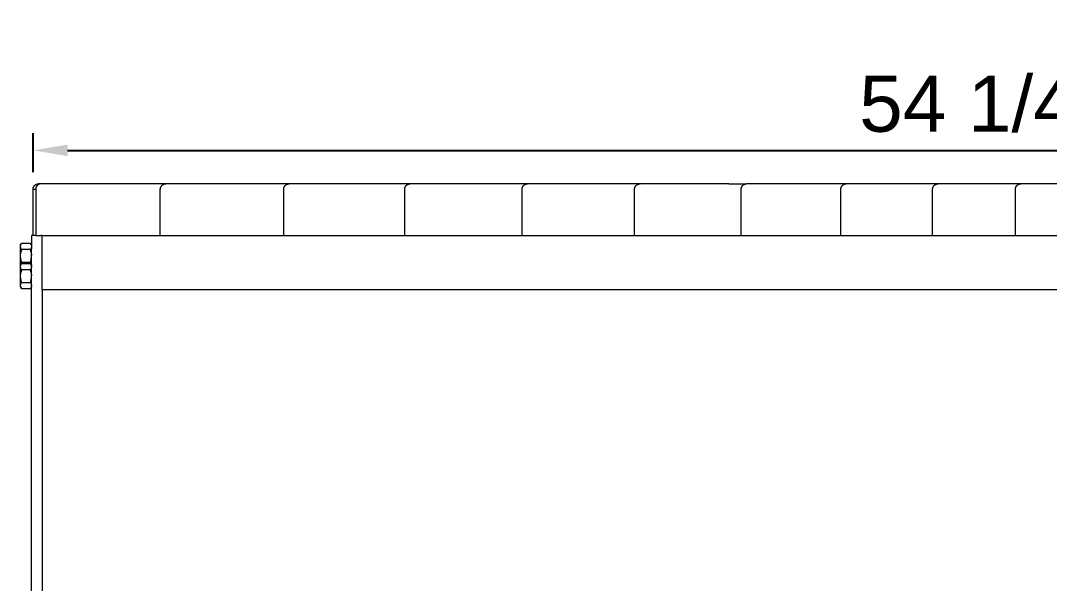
# Model space of a CAD drawing. Header units: inches. Extents: x -14 to 184, y -4 to 134.
# Drawn here: x 123.89 to 153.75, y 117.48 to 133.81 of the extents above; entities that cross this region are included whole.
import ezdxf

# ---------------------------------------------------------------- set-up
doc = ezdxf.new("R2010")
doc.units = ezdxf.units.IN
doc.layers.add('ZANO_R', color=7, linetype='Continuous', lineweight=0)
doc.layers.add('ZANO_W', color=1, linetype='Continuous', lineweight=0)
doc.styles.get("Standard").update_dxf_attribs({"font": 'arial.ttf'})
doc.dimstyles.new('amerykanie', dxfattribs={"dimtxt": 50, "dimasz": 50, "dimexe": 0.5, "dimexo": 0.5, "dimgap": 1, "dimtad": 1, "dimdec": 0, "dimzin": 0, "dimlunit": 5, "dimtxsty": 'Standard', "dimcen": 0.09, "dimclrd": 1, "dimclre": 1, "dimclrt": 1, "dimazin": 0, "dimtfac": 1, "dimtdec": 0, "dimtmove": 0, "dimatfit": 3, "dimfxl": 1, "dimtzin": 0, "dimarcsym": 1})

# ---------------------------------------------------------------- blocks, each defined once
blk = doc.blocks.new('*D383')
at = {"layer": 'ZANO_W', "color": 1, "lineweight": -2}
for p, q in [((124.257, 129.414), (124.257, 130.542)), ((178.508, 129.417), (178.508, 130.542)), ((125.257, 130.042), (177.508, 130.042))]:
    blk.add_line(p, q, dxfattribs=at)
at = {"layer": 'ZANO_W', "color": 1}
for points in [[(125.257, 130.208), (125.257, 129.875), (124.257, 130.042)], [(177.508, 129.875), (177.508, 130.208), (178.508, 130.042)]]:
    blk.add_solid(points, dxfattribs=at)
at = {"layer": 'ZANO_W', "color": 1, "insert": (151.382, 131.382), "char_height": 1.625, "attachment_point": 5}
blk.add_mtext('54 1/4', dxfattribs=at)

msp = doc.modelspace()

# ---------------------------------------------------------------- linework, layer by layer
at = {"layer": 'ZANO_R'}
for p, q in [((124.26171, 128.95121), (124.26307, 128.95642)), ((124.26307, 128.95642), (124.26461, 128.96157)), ((124.26461, 128.96157), (124.26633, 128.96666)), ((124.26633, 128.96666), (124.26821, 128.9717)), ((124.26821, 128.9717), (124.27027, 128.97667)), ((124.27027, 128.97667), (124.2725, 128.98156)), ((124.2725, 128.98156), (124.27489, 128.98638)), ((124.27489, 128.98638), (124.27744, 128.99111)), ((124.27744, 128.99111), (124.28016, 128.99575)), ((124.28016, 128.99575), (124.28303, 129.0003)), ((124.28303, 129.0003), (124.28606, 129.00474)), ((124.28606, 129.00474), (124.28923, 129.00908)), ((124.28923, 129.00908), (124.29255, 129.01331)), ((124.29255, 129.01331), (124.29602, 129.01742)), ((124.29602, 129.01742), (124.29962, 129.02142)), ((124.29962, 129.02142), (124.30336, 129.02528)), ((124.30336, 129.02528), (124.30722, 129.02902)), ((124.30722, 129.02902), (124.31122, 129.03262)), ((124.31122, 129.03262), (124.31533, 129.03609)), ((124.31533, 129.03609), (124.31956, 129.03941)), ((124.31956, 129.03941), (124.3239, 129.04258)), ((124.3239, 129.04258), (124.32834, 129.04561)), ((124.32834, 129.04561), (124.33289, 129.04848)), ((124.33289, 129.04848), (124.33753, 129.0512)), ((124.33753, 129.0512), (124.34226, 129.05375)), ((124.33907, 128.95642), (124.33771, 128.95121)), ((124.34061, 128.96157), (124.33907, 128.95642)), ((124.34233, 128.96666), (124.34061, 128.96157)), ((124.34226, 129.05375), (124.34708, 129.05614)), ((124.34421, 128.9717), (124.34233, 128.96666)), ((124.34627, 128.97667), (124.34421, 128.9717)), ((124.3485, 128.98156), (124.34627, 128.97667)), ((124.34708, 129.05614), (124.35197, 129.05837)), ((124.35089, 128.98638), (124.3485, 128.98156)), ((124.35344, 128.99111), (124.35089, 128.98638)), ((124.35197, 129.05837), (124.35694, 129.06043)), ((124.35616, 128.99575), (124.35344, 128.99111)), ((124.35903, 129.0003), (124.35616, 128.99575)), ((124.35694, 129.06043), (124.36198, 129.06232)), ((124.36206, 129.00474), (124.35903, 129.0003)), ((124.36198, 129.06232), (124.36707, 129.06403)), ((124.36523, 129.00908), (124.36206, 129.00474)), ((124.36855, 129.01331), (124.36523, 129.00908)), ((124.36707, 129.06403), (124.37222, 129.06557)), ((124.37202, 129.01742), (124.36855, 129.01331)), ((124.37562, 129.02142), (124.37202, 129.01742)), ((124.37222, 129.06557), (124.37743, 129.06693)), ((124.37936, 129.02528), (124.37562, 129.02142)), ((124.37743, 129.06693), (124.38267, 129.06811)), ((124.38322, 129.02902), (124.37936, 129.02528)), ((124.38267, 129.06811), (124.38795, 129.06912)), ((124.38722, 129.03262), (124.38322, 129.02902)), ((124.39133, 129.03609), (124.38722, 129.03262)), ((124.38795, 129.06912), (124.39327, 129.06994)), ((124.39556, 129.03941), (124.39133, 129.03609)), ((124.39327, 129.06994), (124.39861, 129.07058)), ((124.3999, 129.04258), (124.39556, 129.03941)), ((124.39861, 129.07058), (124.40397, 129.07104)), ((124.40434, 129.04561), (124.3999, 129.04258)), ((124.40397, 129.07104), (124.40934, 129.07132)), ((124.40889, 129.04848), (124.40434, 129.04561)), ((124.41353, 129.0512), (124.40889, 129.04848)), ((124.40934, 129.07132), (124.41471, 129.07141)), ((124.41826, 129.05375), (124.41353, 129.0512)), ((124.48722, 129.07141), (124.41471, 129.07141)), ((124.42308, 129.05614), (124.41826, 129.05375)), ((124.42797, 129.05837), (124.42308, 129.05614)), ((124.43294, 129.06043), (124.42797, 129.05837)), ((124.43798, 129.06232), (124.43294, 129.06043)), ((124.44307, 129.06403), (124.43798, 129.06232)), ((124.44823, 129.06557), (124.44307, 129.06403)), ((124.45343, 129.06693), (124.44823, 129.06557)), ((124.45867, 129.06811), (124.45343, 129.06693)), ((124.46396, 129.06912), (124.45867, 129.06811)), ((124.46927, 129.06994), (124.46396, 129.06912)), ((124.47461, 129.07058), (124.46927, 129.06994)), ((124.47997, 129.07104), (124.47461, 129.07058)), ((124.48534, 129.07132), (124.47997, 129.07104)), ((124.49071, 129.07141), (124.48534, 129.07132)), ((127.41529, 129.07141), (124.49071, 129.07141)), ((128.10318, 129.07141), (127.41529, 129.07141)), ((127.95385, 128.95121), (127.95521, 128.95642)), ((127.95521, 128.95642), (127.95675, 128.96157)), ((127.95675, 128.96157), (127.95846, 128.96666)), ((127.95846, 128.96666), (127.96035, 128.9717)), ((127.96035, 128.9717), (127.96241, 128.97667)), ((127.96241, 128.97667), (127.96464, 128.98156)), ((127.96464, 128.98156), (127.96703, 128.98638)), ((127.96703, 128.98638), (127.96958, 128.99111)), ((127.96958, 128.99111), (127.9723, 128.99575)), ((127.9723, 128.99575), (127.97517, 129.0003)), ((127.97517, 129.0003), (127.9782, 129.00474)), ((127.9782, 129.00474), (127.98137, 129.00908)), ((127.98137, 129.00908), (127.98469, 129.01331)), ((127.98469, 129.01331), (127.98816, 129.01742)), ((127.98816, 129.01742), (127.99176, 129.02142)), ((127.99176, 129.02142), (127.9955, 129.02528)), ((127.9955, 129.02528), (127.99936, 129.02902)), ((127.99936, 129.02902), (128.00336, 129.03262)), ((128.00336, 129.03262), (128.00747, 129.03609)), ((128.00747, 129.03609), (128.0117, 129.03941)), ((128.0117, 129.03941), (128.01604, 129.04258)), ((128.01604, 129.04258), (128.02048, 129.04561)), ((128.02048, 129.04561), (128.02503, 129.04848)), ((128.02503, 129.04848), (128.02967, 129.0512)), ((128.02967, 129.0512), (128.0344, 129.05375)), ((128.0344, 129.05375), (128.03922, 129.05614)), ((128.03922, 129.05614), (128.04411, 129.05837)), ((128.04411, 129.05837), (128.04908, 129.06043)), ((128.04908, 129.06043), (128.05412, 129.06232)), ((128.05412, 129.06232), (128.05921, 129.06403)), ((128.05921, 129.06403), (128.06436, 129.06557)), ((128.06436, 129.06557), (128.06957, 129.06693)), ((128.06957, 129.06693), (128.07481, 129.06811)), ((128.07481, 129.06811), (128.08009, 129.06912)), ((128.08009, 129.06912), (128.08541, 129.06994)), ((128.08541, 129.06994), (128.09075, 129.07058)), ((128.09075, 129.07058), (128.09611, 129.07104)), ((128.09611, 129.07104), (128.10148, 129.07132)), ((128.10148, 129.07132), (128.10685, 129.07141)), ((131.00556, 129.07141), (128.10685, 129.07141)), ((131.68382, 129.07141), (131.00556, 129.07141)), ((131.53457, 128.95121), (131.53593, 128.95642)), ((131.53593, 128.95642), (131.53747, 128.96157)), ((131.53747, 128.96157), (131.53918, 128.96666)), ((131.53918, 128.96666), (131.54107, 128.9717)), ((131.54107, 128.9717), (131.54313, 128.97667)), ((131.54313, 128.97667), (131.54535, 128.98156)), ((131.54535, 128.98156), (131.54774, 128.98638)), ((131.54774, 128.98638), (131.5503, 128.99111)), ((131.5503, 128.99111), (131.55302, 128.99575)), ((131.55302, 128.99575), (131.55589, 129.0003)), ((131.55589, 129.0003), (131.55891, 129.00474)), ((131.55891, 129.00474), (131.56209, 129.00908)), ((131.56209, 129.00908), (131.56541, 129.01331)), ((131.56541, 129.01331), (131.56887, 129.01742)), ((131.56887, 129.01742), (131.57248, 129.02142)), ((131.57248, 129.02142), (131.57621, 129.02528)), ((131.57621, 129.02528), (131.58008, 129.02902)), ((131.58008, 129.02902), (131.58407, 129.03262)), ((131.58407, 129.03262), (131.58819, 129.03609)), ((131.58819, 129.03609), (131.59241, 129.03941)), ((131.59241, 129.03941), (131.59675, 129.04258)), ((131.59675, 129.04258), (131.6012, 129.04561)), ((131.6012, 129.04561), (131.60575, 129.04848)), ((131.60575, 129.04848), (131.61039, 129.0512)), ((131.61039, 129.0512), (131.61512, 129.05375)), ((131.61512, 129.05375), (131.61993, 129.05614)), ((131.61993, 129.05614), (131.62483, 129.05837)), ((131.62483, 129.05837), (131.6298, 129.06043)), ((131.6298, 129.06043), (131.63483, 129.06232)), ((131.63483, 129.06232), (131.63993, 129.06403)), ((131.63993, 129.06403), (131.64508, 129.06557)), ((131.64508, 129.06557), (131.65028, 129.06693)), ((131.65028, 129.06693), (131.65553, 129.06811)), ((131.65553, 129.06811), (131.66081, 129.06912)), ((131.66081, 129.06912), (131.66613, 129.06994)), ((131.66613, 129.06994), (131.67146, 129.07058)), ((131.67146, 129.07058), (131.67682, 129.07104)), ((131.67682, 129.07104), (131.68219, 129.07132)), ((131.68219, 129.07132), (131.68757, 129.07141)), ((134.53174, 129.07141), (131.68757, 129.07141)), ((135.19359, 129.07141), (134.53174, 129.07141)), ((135.04445, 128.95121), (135.04581, 128.95642)), ((135.04581, 128.95642), (135.04735, 128.96157)), ((135.04735, 128.96157), (135.04907, 128.96666)), ((135.04907, 128.96666), (135.05095, 128.9717)), ((135.05095, 128.9717), (135.05301, 128.97667)), ((135.05301, 128.97667), (135.05524, 128.98156)), ((135.05524, 128.98156), (135.05763, 128.98638)), ((135.05763, 128.98638), (135.06019, 128.99111)), ((135.06019, 128.99111), (135.0629, 128.99575)), ((135.0629, 128.99575), (135.06577, 129.0003)), ((135.06577, 129.0003), (135.0688, 129.00474)), ((135.0688, 129.00474), (135.07197, 129.00908)), ((135.07197, 129.00908), (135.0753, 129.01331)), ((135.0753, 129.01331), (135.07876, 129.01742)), ((135.07876, 129.01742), (135.08236, 129.02142)), ((135.08236, 129.02142), (135.0861, 129.02528)), ((135.0861, 129.02528), (135.08997, 129.02902)), ((135.08997, 129.02902), (135.09396, 129.03262)), ((135.09396, 129.03262), (135.09807, 129.03609)), ((135.09807, 129.03609), (135.1023, 129.03941)), ((135.1023, 129.03941), (135.10664, 129.04258)), ((135.10664, 129.04258), (135.11108, 129.04561)), ((135.11108, 129.04561), (135.11563, 129.04848)), ((135.11563, 129.04848), (135.12027, 129.0512)), ((135.12027, 129.0512), (135.125, 129.05375)), ((135.125, 129.05375), (135.12982, 129.05614)), ((135.12982, 129.05614), (135.13471, 129.05837)), ((135.13471, 129.05837), (135.13968, 129.06043)), ((135.13968, 129.06043), (135.14472, 129.06232)), ((135.14472, 129.06232), (135.14981, 129.06403)), ((135.14981, 129.06403), (135.15497, 129.06557)), ((135.15497, 129.06557), (135.16017, 129.06693)), ((135.16017, 129.06693), (135.16541, 129.06811)), ((135.16541, 129.06811), (135.1707, 129.06912)), ((135.1707, 129.06912), (135.17601, 129.06994)), ((135.17601, 129.06994), (135.18135, 129.07058)), ((135.18135, 129.07058), (135.18671, 129.07104)), ((135.18671, 129.07104), (135.19208, 129.07132)), ((135.19208, 129.07132), (135.19746, 129.07141)), ((137.95896, 129.07141), (135.19746, 129.07141)), ((138.59776, 129.07141), (137.95896, 129.07141)), ((138.4488, 128.95121), (138.45016, 128.95642)), ((138.45016, 128.95642), (138.4517, 128.96157)), ((138.4517, 128.96157), (138.45341, 128.96666)), ((138.45341, 128.96666), (138.4553, 128.9717)), ((138.4553, 128.9717), (138.45736, 128.97667)), ((138.45736, 128.97667), (138.45958, 128.98156)), ((138.45958, 128.98156), (138.46198, 128.98638)), ((138.46198, 128.98638), (138.46453, 128.99111)), ((138.46453, 128.99111), (138.46725, 128.99575)), ((138.46725, 128.99575), (138.47012, 129.0003)), ((138.47012, 129.0003), (138.47314, 129.00474)), ((138.47314, 129.00474), (138.47632, 129.00908)), ((138.47632, 129.00908), (138.47964, 129.01331)), ((138.47964, 129.01331), (138.48311, 129.01742)), ((138.48311, 129.01742), (138.48671, 129.02142)), ((138.48671, 129.02142), (138.49044, 129.02528)), ((138.49044, 129.02528), (138.49431, 129.02902)), ((138.49431, 129.02902), (138.4983, 129.03262)), ((138.4983, 129.03262), (138.50242, 129.03609)), ((138.50242, 129.03609), (138.50665, 129.03941)), ((138.50665, 129.03941), (138.51098, 129.04258)), ((138.51098, 129.04258), (138.51543, 129.04561)), ((138.51543, 129.04561), (138.51998, 129.04848)), ((138.51998, 129.04848), (138.52462, 129.0512)), ((138.52462, 129.0512), (138.52935, 129.05375)), ((138.52935, 129.05375), (138.53417, 129.05614)), ((138.53417, 129.05614), (138.53906, 129.05837)), ((138.53906, 129.05837), (138.54403, 129.06043)), ((138.54403, 129.06043), (138.54906, 129.06232)), ((138.54906, 129.06232), (138.55416, 129.06403)), ((138.55416, 129.06403), (138.55931, 129.06557)), ((138.55931, 129.06557), (138.56451, 129.06693)), ((138.56451, 129.06693), (138.56976, 129.06811)), ((138.56976, 129.06811), (138.57504, 129.06912)), ((138.57504, 129.06912), (138.58036, 129.06994)), ((138.58036, 129.06994), (138.5857, 129.07058)), ((138.5857, 129.07058), (138.59105, 129.07104)), ((138.59105, 129.07104), (138.59642, 129.07132)), ((138.59642, 129.07132), (138.6018, 129.07141)), ((141.25334, 129.07141), (138.6018, 129.07141)), ((141.86272, 129.07141), (141.25334, 129.07141)), ((141.71394, 128.95121), (141.7153, 128.95642)), ((141.7153, 128.95642), (141.71684, 128.96157)), ((141.71684, 128.96157), (141.71855, 128.96666)), ((141.71855, 128.96666), (141.72044, 128.9717)), ((141.72044, 128.9717), (141.7225, 128.97667)), ((141.7225, 128.97667), (141.72472, 128.98156)), ((141.72472, 128.98156), (141.72712, 128.98638)), ((141.72712, 128.98638), (141.72967, 128.99111)), ((141.72967, 128.99111), (141.73239, 128.99575)), ((141.73239, 128.99575), (141.73526, 129.0003)), ((141.73526, 129.0003), (141.73828, 129.00474)), ((141.73828, 129.00474), (141.74146, 129.00908)), ((141.74146, 129.00908), (141.74478, 129.01331)), ((141.74478, 129.01331), (141.74825, 129.01742)), ((141.74825, 129.01742), (141.75185, 129.02142)), ((141.75185, 129.02142), (141.75558, 129.02528)), ((141.75558, 129.02528), (141.75945, 129.02902)), ((141.75945, 129.02902), (141.76344, 129.03262)), ((141.76344, 129.03262), (141.76756, 129.03609)), ((141.76756, 129.03609), (141.77179, 129.03941)), ((141.77179, 129.03941), (141.77612, 129.04258)), ((141.77612, 129.04258), (141.78057, 129.04561)), ((141.78057, 129.04561), (141.78512, 129.04848)), ((141.78512, 129.04848), (141.78976, 129.0512)), ((141.78976, 129.0512), (141.79449, 129.05375)), ((141.79449, 129.05375), (141.79931, 129.05614)), ((141.79931, 129.05614), (141.8042, 129.05837)), ((141.8042, 129.05837), (141.80917, 129.06043)), ((141.80917, 129.06043), (141.8142, 129.06232)), ((141.8142, 129.06232), (141.8193, 129.06403)), ((141.8193, 129.06403), (141.82445, 129.06557)), ((141.82445, 129.06557), (141.82965, 129.06693)), ((141.82965, 129.06693), (141.8349, 129.06811)), ((141.8349, 129.06811), (141.84018, 129.06912)), ((141.84018, 129.06912), (141.8455, 129.06994)), ((141.8455, 129.06994), (141.85084, 129.07058)), ((141.85084, 129.07058), (141.85619, 129.07104)), ((141.85619, 129.07104), (141.86156, 129.07132)), ((141.86156, 129.07132), (141.86694, 129.07141)), ((144.38228, 129.07141), (141.86694, 129.07141)), ((144.44162, 129.07141), (144.38228, 129.07141)), ((144.44162, 129.07141), (144.956, 129.07141)), ((144.80758, 128.95121), (144.80895, 128.95642)), ((144.80895, 128.95642), (144.81048, 128.96157)), ((144.81048, 128.96157), (144.8122, 128.96666)), ((144.8122, 128.96666), (144.81409, 128.9717)), ((144.81409, 128.9717), (144.81614, 128.97667)), ((144.81614, 128.97667), (144.81837, 128.98156)), ((144.81837, 128.98156), (144.82076, 128.98638)), ((144.82076, 128.98638), (144.82332, 128.99111)), ((144.82332, 128.99111), (144.82603, 128.99575)), ((144.82603, 128.99575), (144.8289, 129.0003)), ((144.8289, 129.0003), (144.83193, 129.00474)), ((144.83193, 129.00474), (144.83511, 129.00908)), ((144.83511, 129.00908), (144.83843, 129.01331)), ((144.83843, 129.01331), (144.84189, 129.01742)), ((144.84189, 129.01742), (144.84549, 129.02142)), ((144.84549, 129.02142), (144.84923, 129.02528)), ((144.84923, 129.02528), (144.8531, 129.02902)), ((144.8531, 129.02902), (144.85709, 129.03262)), ((144.85709, 129.03262), (144.8612, 129.03609)), ((144.8612, 129.03609), (144.86543, 129.03941)), ((144.86543, 129.03941), (144.86977, 129.04258)), ((144.86977, 129.04258), (144.87422, 129.04561)), ((144.87422, 129.04561), (144.87876, 129.04848)), ((144.87876, 129.04848), (144.8834, 129.0512)), ((144.8834, 129.0512), (144.88814, 129.05375)), ((144.88814, 129.05375), (144.89295, 129.05614)), ((144.89295, 129.05614), (144.89785, 129.05837)), ((144.89785, 129.05837), (144.90281, 129.06043)), ((144.90281, 129.06043), (144.90785, 129.06232)), ((144.90785, 129.06232), (144.91295, 129.06403)), ((144.91295, 129.06403), (144.9181, 129.06557)), ((144.9181, 129.06557), (144.9233, 129.06693)), ((144.9233, 129.06693), (144.92855, 129.06811)), ((144.92855, 129.06811), (144.93383, 129.06912)), ((144.93383, 129.06912), (144.93914, 129.06994)), ((144.93914, 129.06994), (144.94448, 129.07058)), ((144.94448, 129.07058), (144.94984, 129.07104)), ((144.94984, 129.07104), (144.95521, 129.07132)), ((144.95521, 129.07132), (144.96059, 129.07141)), ((147.31486, 129.07141), (144.96059, 129.07141)), ((147.85215, 129.07141), (147.31486, 129.07141)), ((147.69914, 128.95121), (147.70051, 128.95642)), ((147.70051, 128.95642), (147.70204, 128.96157)), ((147.70204, 128.96157), (147.70376, 128.96666)), ((147.70376, 128.96666), (147.70565, 128.9717)), ((147.70565, 128.9717), (147.7077, 128.97667)), ((147.7077, 128.97667), (147.70993, 128.98156)), ((147.70993, 128.98156), (147.71232, 128.98638)), ((147.71232, 128.98638), (147.71488, 128.99111)), ((147.71488, 128.99111), (147.71759, 128.99575)), ((147.71759, 128.99575), (147.72046, 129.0003)), ((147.72046, 129.0003), (147.72349, 129.00474)), ((147.72349, 129.00474), (147.72666, 129.00908)), ((147.72666, 129.00908), (147.72999, 129.01331)), ((147.72999, 129.01331), (147.73345, 129.01742)), ((147.73345, 129.01742), (147.73705, 129.02142)), ((147.73705, 129.02142), (147.74079, 129.02528)), ((147.74079, 129.02528), (147.74466, 129.02902)), ((147.74466, 129.02902), (147.74865, 129.03262)), ((147.74865, 129.03262), (147.75276, 129.03609)), ((147.75276, 129.03609), (147.75699, 129.03941)), ((147.75699, 129.03941), (147.76133, 129.04258)), ((147.76133, 129.04258), (147.76578, 129.04561)), ((147.76578, 129.04561), (147.77032, 129.04848)), ((147.77032, 129.04848), (147.77496, 129.0512)), ((147.77496, 129.0512), (147.77969, 129.05375)), ((147.77969, 129.05375), (147.78451, 129.05614)), ((147.78451, 129.05614), (147.78941, 129.05837)), ((147.78941, 129.05837), (147.79437, 129.06043)), ((147.79437, 129.06043), (147.79941, 129.06232)), ((147.79941, 129.06232), (147.80451, 129.06403)), ((147.80451, 129.06403), (147.80966, 129.06557)), ((147.80966, 129.06557), (147.81486, 129.06693)), ((147.81486, 129.06693), (147.82011, 129.06811)), ((147.82011, 129.06811), (147.82539, 129.06912)), ((147.82539, 129.06912), (147.8307, 129.06994)), ((147.8307, 129.06994), (147.83604, 129.07058)), ((147.83604, 129.07058), (147.8414, 129.07104)), ((147.8414, 129.07104), (147.84677, 129.07132)), ((147.84677, 129.07132), (147.85215, 129.07141)), ((150.02208, 129.07141), (147.85215, 129.07141)), ((150.51302, 129.07141), (150.02208, 129.07141)), ((150.36002, 128.95121), (150.36138, 128.95642)), ((150.36138, 128.95642), (150.36292, 128.96157)), ((150.36292, 128.96157), (150.36464, 128.96666)), ((150.36464, 128.96666), (150.36652, 128.9717)), ((150.36652, 128.9717), (150.36858, 128.97667)), ((150.36858, 128.97667), (150.37081, 128.98156)), ((150.37081, 128.98156), (150.3732, 128.98638)), ((150.3732, 128.98638), (150.37576, 128.99111)), ((150.37576, 128.99111), (150.37847, 128.99575)), ((150.37847, 128.99575), (150.38134, 129.0003)), ((150.38134, 129.0003), (150.38437, 129.00474)), ((150.38437, 129.00474), (150.38754, 129.00908)), ((150.38754, 129.00908), (150.39087, 129.01331)), ((150.39087, 129.01331), (150.39433, 129.01742)), ((150.39433, 129.01742), (150.39793, 129.02142)), ((150.39793, 129.02142), (150.40167, 129.02528)), ((150.40167, 129.02528), (150.40554, 129.02902)), ((150.40554, 129.02902), (150.40953, 129.03262)), ((150.40953, 129.03262), (150.41364, 129.03609)), ((150.41364, 129.03609), (150.41787, 129.03941)), ((150.41787, 129.03941), (150.42221, 129.04258)), ((150.42221, 129.04258), (150.42665, 129.04561)), ((150.42665, 129.04561), (150.4312, 129.04848)), ((150.4312, 129.04848), (150.43584, 129.0512)), ((150.43584, 129.0512), (150.44057, 129.05375)), ((150.44057, 129.05375), (150.44539, 129.05614)), ((150.44539, 129.05614), (150.45028, 129.05837)), ((150.45028, 129.05837), (150.45525, 129.06043)), ((150.45525, 129.06043), (150.46029, 129.06232)), ((150.46029, 129.06232), (150.46538, 129.06403)), ((150.46538, 129.06403), (150.47054, 129.06557)), ((150.47054, 129.06557), (150.47574, 129.06693)), ((150.47574, 129.06693), (150.48098, 129.06811)), ((150.48098, 129.06811), (150.48627, 129.06912)), ((150.48627, 129.06912), (150.49158, 129.06994)), ((150.49158, 129.06994), (150.49692, 129.07058)), ((150.49692, 129.07058), (150.50228, 129.07104)), ((150.50228, 129.07104), (150.50765, 129.07132)), ((150.50765, 129.07132), (150.51302, 129.07141)), ((152.47715, 129.07141), (150.51302, 129.07141)), ((152.91239, 129.07141), (152.47715, 129.07141)), ((152.76391, 128.95121), (152.76527, 128.95642)), ((152.76527, 128.95642), (152.76681, 128.96157)), ((152.76681, 128.96157), (152.76852, 128.96666)), ((152.76852, 128.96666), (152.77041, 128.9717)), ((152.77041, 128.9717), (152.77247, 128.97667)), ((152.77247, 128.97667), (152.77469, 128.98156)), ((152.77469, 128.98156), (152.77709, 128.98638)), ((152.77709, 128.98638), (152.77964, 128.99111)), ((152.77964, 128.99111), (152.78236, 128.99575)), ((152.78236, 128.99575), (152.78523, 129.0003)), ((152.78523, 129.0003), (152.78825, 129.00474)), ((152.78825, 129.00474), (152.79143, 129.00908)), ((152.79143, 129.00908), (152.79475, 129.01331)), ((152.79475, 129.01331), (152.79821, 129.01742)), ((152.79821, 129.01742), (152.80182, 129.02142)), ((152.80182, 129.02142), (152.80555, 129.02528)), ((152.80555, 129.02528), (152.80942, 129.02902)), ((152.80942, 129.02902), (152.81341, 129.03262)), ((152.81341, 129.03262), (152.81753, 129.03609)), ((152.81753, 129.03609), (152.82175, 129.03941)), ((152.82175, 129.03941), (152.82609, 129.04258)), ((152.82609, 129.04258), (152.83054, 129.04561)), ((152.83054, 129.04561), (152.83509, 129.04848)), ((152.83509, 129.04848), (152.83973, 129.0512)), ((152.83973, 129.0512), (152.84446, 129.05375)), ((152.84446, 129.05375), (152.84927, 129.05614)), ((152.84927, 129.05614), (152.85417, 129.05837)), ((152.85417, 129.05837), (152.85914, 129.06043)), ((152.85914, 129.06043), (152.86417, 129.06232)), ((152.86417, 129.06232), (152.86927, 129.06403)), ((152.86927, 129.06403), (152.87442, 129.06557)), ((152.87442, 129.06557), (152.87962, 129.06693)), ((152.87962, 129.06693), (152.88487, 129.06811)), ((152.88487, 129.06811), (152.89015, 129.06912)), ((152.89015, 129.06912), (152.89547, 129.06994)), ((152.89547, 129.06994), (152.90081, 129.07058)), ((152.90081, 129.07058), (152.90616, 129.07104)), ((152.90616, 129.07104), (152.91153, 129.07132)), ((152.91153, 129.07132), (152.91691, 129.07141)), ((154.65581, 129.07141), (152.91691, 129.07141)), ((124.25723, 128.91393), (124.25732, 128.9193)), ((124.25723, 127.57534), (124.25723, 128.91393)), ((124.25723, 128.91393), (124.33323, 128.91393)), ((124.25732, 128.9193), (124.2576, 128.92467)), ((124.2576, 128.92467), (124.25806, 128.93003)), ((124.25806, 128.93003), (124.2587, 128.93537)), ((124.2587, 128.93537), (124.25952, 128.94069)), ((124.25952, 128.94069), (124.26053, 128.94597)), ((124.26053, 128.94597), (124.26171, 128.95121)), ((124.33333, 128.9193), (124.33323, 128.91393)), ((124.33323, 128.91393), (124.33323, 127.57534)), ((124.3336, 128.92467), (124.33333, 128.9193)), ((124.33406, 128.93003), (124.3336, 128.92467)), ((124.3347, 128.93537), (124.33406, 128.93003)), ((124.33552, 128.94069), (124.3347, 128.93537)), ((124.33653, 128.94597), (124.33552, 128.94069)), ((124.33771, 128.95121), (124.33653, 128.94597)), ((127.94937, 128.91393), (127.94946, 128.9193)), ((127.94937, 127.57534), (127.94937, 128.91393)), ((127.94946, 128.9193), (127.94974, 128.92467)), ((127.94974, 128.92467), (127.9502, 128.93003)), ((127.9502, 128.93003), (127.95084, 128.93537)), ((127.95084, 128.93537), (127.95166, 128.94069)), ((127.95166, 128.94069), (127.95267, 128.94597)), ((127.95267, 128.94597), (127.95385, 128.95121)), ((131.53009, 128.91393), (131.53018, 128.9193)), ((131.53009, 127.57534), (131.53009, 128.91393)), ((131.53018, 128.9193), (131.53046, 128.92467)), ((131.53046, 128.92467), (131.53091, 128.93003)), ((131.53091, 128.93003), (131.53156, 128.93537)), ((131.53156, 128.93537), (131.53238, 128.94069)), ((131.53238, 128.94069), (131.53338, 128.94597)), ((131.53338, 128.94597), (131.53457, 128.95121)), ((135.03997, 128.91393), (135.04007, 128.9193)), ((135.03997, 127.57534), (135.03997, 128.91393)), ((135.04007, 128.9193), (135.04034, 128.92467)), ((135.04034, 128.92467), (135.0408, 128.93003)), ((135.0408, 128.93003), (135.04144, 128.93537)), ((135.04144, 128.93537), (135.04226, 128.94069)), ((135.04226, 128.94069), (135.04327, 128.94597)), ((135.04327, 128.94597), (135.04445, 128.95121)), ((138.44432, 128.91393), (138.44441, 128.9193)), ((138.44432, 127.57534), (138.44432, 128.91393)), ((138.44441, 128.9193), (138.44469, 128.92467)), ((138.44469, 128.92467), (138.44515, 128.93003)), ((138.44515, 128.93003), (138.44579, 128.93537)), ((138.44579, 128.93537), (138.44661, 128.94069)), ((138.44661, 128.94069), (138.44761, 128.94597)), ((138.44761, 128.94597), (138.4488, 128.95121)), ((141.70946, 128.91393), (141.70955, 128.9193)), ((141.70946, 127.57534), (141.70946, 128.91393)), ((141.70955, 128.9193), (141.70983, 128.92467)), ((141.70983, 128.92467), (141.71029, 128.93003)), ((141.71029, 128.93003), (141.71093, 128.93537)), ((141.71093, 128.93537), (141.71175, 128.94069)), ((141.71175, 128.94069), (141.71275, 128.94597)), ((141.71275, 128.94597), (141.71394, 128.95121)), ((144.80311, 128.91393), (144.8032, 128.9193)), ((144.80311, 127.57534), (144.80311, 128.91393)), ((144.8032, 128.9193), (144.80347, 128.92467)), ((144.80347, 128.92467), (144.80393, 128.93003)), ((144.80393, 128.93003), (144.80457, 128.93537)), ((144.80457, 128.93537), (144.8054, 128.94069)), ((144.8054, 128.94069), (144.8064, 128.94597)), ((144.8064, 128.94597), (144.80758, 128.95121)), ((147.69467, 128.91393), (147.69476, 128.9193)), ((147.69467, 127.57534), (147.69467, 128.91393)), ((147.69476, 128.9193), (147.69503, 128.92467)), ((147.69503, 128.92467), (147.69549, 128.93003)), ((147.69549, 128.93003), (147.69613, 128.93537)), ((147.69613, 128.93537), (147.69696, 128.94069)), ((147.69696, 128.94069), (147.69796, 128.94597)), ((147.69796, 128.94597), (147.69914, 128.95121)), ((150.35554, 128.91393), (150.35564, 128.9193)), ((150.35554, 127.57534), (150.35554, 128.91393)), ((150.35564, 128.9193), (150.35591, 128.92467)), ((150.35591, 128.92467), (150.35637, 128.93003)), ((150.35637, 128.93003), (150.35701, 128.93537)), ((150.35701, 128.93537), (150.35783, 128.94069)), ((150.35783, 128.94069), (150.35884, 128.94597)), ((150.35884, 128.94597), (150.36002, 128.95121)), ((152.75943, 128.91393), (152.75952, 128.9193)), ((152.75943, 127.57534), (152.75943, 128.91393)), ((152.75952, 128.9193), (152.7598, 128.92467)), ((152.7598, 128.92467), (152.76026, 128.93003)), ((152.76026, 128.93003), (152.7609, 128.93537)), ((152.7609, 128.93537), (152.76172, 128.94069)), ((152.76172, 128.94069), (152.76272, 128.94597)), ((152.76272, 128.94597), (152.76391, 128.95121)), ((124.3319, 127.57534), (124.20985, 127.57534)), ((124.20985, 127.57534), (124.20985, 127.18164)), ((124.33323, 127.57534), (124.3319, 127.57534)), ((124.33323, 127.57534), (124.48453, 127.57534)), ((124.52481, 127.57534), (124.48453, 127.57534)), ((124.52481, 127.57534), (160.74529, 127.57534)), ((124.52481, 126.00054), (124.52481, 127.57534)), ((123.89489, 127.29975), (123.91982, 127.34294)), ((123.89489, 127.25999), (123.89489, 127.29971)), ((123.89489, 127.25756), (123.8952, 127.26357)), ((123.8952, 127.25155), (123.89489, 127.25756)), ((123.89489, 126.99256), (123.89489, 127.25506)), ((123.8952, 127.26357), (123.89571, 127.26956)), ((123.89571, 127.24555), (123.8952, 127.25155)), ((123.89571, 127.26956), (123.89642, 127.27554)), ((123.89642, 127.23957), (123.89571, 127.24555)), ((123.89642, 127.27554), (123.89732, 127.28149)), ((123.89732, 127.23362), (123.89642, 127.23957)), ((123.89732, 127.28149), (123.89842, 127.28741)), ((123.89842, 127.22771), (123.89732, 127.23362)), ((123.89842, 127.28741), (123.89972, 127.29328)), ((123.89972, 127.22183), (123.89842, 127.22771)), ((123.89972, 127.29328), (123.90121, 127.29912)), ((123.90121, 127.216), (123.89972, 127.22183)), ((123.90121, 127.29912), (123.9029, 127.30489)), ((123.90289, 127.21022), (123.90121, 127.216)), ((123.90477, 127.2045), (123.90289, 127.21022)), ((123.9029, 127.30489), (123.90477, 127.31061)), ((123.90477, 127.31061), (123.90683, 127.31627)), ((123.90683, 127.19885), (123.90477, 127.2045)), ((123.90683, 127.31627), (123.90908, 127.32185)), ((123.90908, 127.19327), (123.90683, 127.19885)), ((123.90908, 127.32185), (123.91151, 127.32735)), ((123.91151, 127.18776), (123.90908, 127.19327)), ((123.91151, 127.32735), (123.91413, 127.33278)), ((123.91413, 127.18234), (123.91151, 127.18776)), ((123.91413, 127.33278), (123.91692, 127.33811)), ((123.91692, 127.17701), (123.91413, 127.18234)), ((123.91692, 127.33811), (123.91988, 127.34334)), ((123.91988, 127.17177), (123.91692, 127.17701)), ((123.92302, 127.16664), (123.91751, 127.14678)), ((123.91988, 127.34334), (123.92302, 127.34848)), ((123.92302, 127.16664), (123.91988, 127.17177)), ((123.92302, 127.34848), (124.18172, 127.34848)), ((124.18172, 127.16664), (123.92302, 127.16664)), ((124.18172, 127.34848), (124.18497, 127.34313)), ((124.18497, 127.17198), (124.18172, 127.16664)), ((124.18724, 127.14678), (124.18172, 127.16664)), ((124.20985, 127.29975), (124.18492, 127.34293)), ((124.18497, 127.34313), (124.18804, 127.33768)), ((124.18803, 127.17743), (124.18497, 127.17198)), ((124.19091, 127.18298), (124.18803, 127.17743)), ((124.18804, 127.33768), (124.19091, 127.33212)), ((124.19091, 127.33212), (124.1936, 127.32647)), ((124.19359, 127.18863), (124.19091, 127.18298)), ((124.19608, 127.19437), (124.19359, 127.18863)), ((124.1936, 127.32647), (124.19609, 127.32073)), ((124.19838, 127.20018), (124.19608, 127.19437)), ((124.19609, 127.32073), (124.19839, 127.31491)), ((124.20047, 127.20607), (124.19838, 127.20018)), ((124.19839, 127.31491), (124.20049, 127.30901)), ((124.20237, 127.21203), (124.20047, 127.20607)), ((124.20049, 127.30901), (124.20238, 127.30305)), ((124.20406, 127.21805), (124.20237, 127.21203)), ((124.20238, 127.30305), (124.20407, 127.29703)), ((124.20554, 127.22413), (124.20406, 127.21805)), ((124.20407, 127.29703), (124.20555, 127.29095)), ((124.20682, 127.23025), (124.20554, 127.22413)), ((124.20555, 127.29095), (124.20683, 127.28482)), ((124.20789, 127.23641), (124.20682, 127.23025)), ((124.20683, 127.28482), (124.2079, 127.27865)), ((124.20875, 127.2426), (124.20789, 127.23641)), ((124.2079, 127.27865), (124.20875, 127.27246)), ((124.20875, 127.27246), (124.2094, 127.26623)), ((124.20939, 127.24882), (124.20875, 127.2426)), ((124.20983, 127.25506), (124.20939, 127.24882)), ((124.2094, 127.26623), (124.20983, 127.25999)), ((124.20985, 111.66983), (124.20985, 127.1816)), ((123.89489, 126.98479), (123.89518, 127.00183)), ((123.89544, 126.96429), (123.89489, 126.98479)), ((123.89489, 126.71453), (123.89489, 126.97986)), ((123.89518, 127.00183), (123.89597, 127.01884)), ((123.89664, 126.94381), (123.89544, 126.96429)), ((123.89597, 127.01884), (123.89727, 127.03583)), ((123.89849, 126.92338), (123.89664, 126.94381)), ((123.89727, 127.03583), (123.89906, 127.05277)), ((123.90099, 126.90302), (123.89849, 126.92338)), ((123.89906, 127.05277), (123.90134, 127.06965)), ((123.90412, 126.88275), (123.90099, 126.90302)), ((123.90134, 127.06965), (123.90413, 127.08645)), ((123.9079, 126.86258), (123.90412, 126.88275)), ((123.90806, 127.10668), (123.90413, 127.08645)), ((123.91252, 127.12679), (123.90806, 127.10668)), ((123.91751, 127.14678), (123.91252, 127.12679)), ((124.19223, 127.12679), (124.18724, 127.14678)), ((124.19669, 127.10668), (124.19223, 127.12679)), ((124.1933, 126.84635), (124.19796, 126.86832)), ((124.20061, 127.08645), (124.19669, 127.10668)), ((124.19796, 126.86832), (124.20187, 126.89044)), ((124.20061, 127.08645), (124.20365, 127.06781)), ((124.20187, 126.89044), (124.20501, 126.91268)), ((124.20365, 127.06781), (124.20609, 127.04908)), ((124.20501, 126.91268), (124.20739, 126.93501)), ((124.20609, 127.04908), (124.20793, 127.03028)), ((124.20739, 126.93501), (124.20899, 126.95742)), ((124.20793, 127.03028), (124.20917, 127.01144)), ((124.20899, 126.95742), (124.20983, 126.97986)), ((124.20917, 127.01144), (124.2098, 126.99256)), ((123.89489, 126.7092), (123.91982, 126.75239)), ((123.89489, 126.71203), (123.8952, 126.71804)), ((123.89492, 126.70916), (123.89489, 126.71203)), ((123.89489, 126.67023), (123.89489, 126.70916)), ((123.89489, 126.66701), (123.8952, 126.67302)), ((123.8952, 126.661), (123.89489, 126.66701)), ((123.89489, 126.40201), (123.89489, 126.66451)), ((123.8952, 126.71804), (123.89571, 126.72404)), ((123.8952, 126.67302), (123.89571, 126.67901)), ((123.89571, 126.655), (123.8952, 126.661)), ((123.89571, 126.72404), (123.89642, 126.73001)), ((123.89571, 126.67901), (123.89642, 126.68499)), ((123.89642, 126.64902), (123.89571, 126.655)), ((123.89642, 126.73001), (123.89732, 126.73596)), ((123.89642, 126.68499), (123.89732, 126.69094)), ((123.89732, 126.64307), (123.89642, 126.64902)), ((123.89732, 126.73596), (123.89842, 126.74188)), ((123.89732, 126.69094), (123.89842, 126.69686)), ((123.89842, 126.63716), (123.89732, 126.64307)), ((123.89842, 126.74188), (123.89972, 126.74776)), ((123.89842, 126.69686), (123.89972, 126.70273)), ((123.89972, 126.63128), (123.89842, 126.63716)), ((123.89972, 126.74776), (123.90121, 126.75359)), ((123.89972, 126.70273), (123.90121, 126.70856)), ((123.90121, 126.62545), (123.89972, 126.63128)), ((123.90121, 126.75359), (123.9029, 126.75937)), ((123.90121, 126.70856), (123.9029, 126.71434)), ((123.90289, 126.61967), (123.90121, 126.62545)), ((123.90477, 126.61395), (123.90289, 126.61967)), ((123.9029, 126.75937), (123.90477, 126.76508)), ((123.9029, 126.71434), (123.90477, 126.72006)), ((123.90477, 126.76508), (123.90683, 126.77074)), ((123.90477, 126.72006), (123.90683, 126.72571)), ((123.90683, 126.6083), (123.90477, 126.61395)), ((123.90683, 126.77074), (123.90908, 126.77632)), ((123.90683, 126.72571), (123.90908, 126.7313)), ((123.90908, 126.60271), (123.90683, 126.6083)), ((123.91231, 126.84255), (123.9079, 126.86258)), ((123.90908, 126.77632), (123.91151, 126.78183)), ((123.90908, 126.7313), (123.91151, 126.7368)), ((123.91151, 126.59721), (123.90908, 126.60271)), ((123.91151, 126.78183), (123.91413, 126.78725)), ((123.91151, 126.7368), (123.91413, 126.74222)), ((123.91413, 126.59179), (123.91151, 126.59721)), ((123.91735, 126.82267), (123.91231, 126.84255)), ((123.91413, 126.78725), (123.91692, 126.79258)), ((123.91413, 126.74222), (123.91692, 126.74756)), ((123.91692, 126.58646), (123.91413, 126.59179)), ((123.91692, 126.79258), (123.91988, 126.79782)), ((123.91692, 126.74756), (123.91988, 126.75279)), ((123.91988, 126.58122), (123.91692, 126.58646)), ((123.92302, 126.80295), (123.91735, 126.82267)), ((123.92302, 126.57608), (123.91751, 126.55623)), ((123.91988, 126.79782), (123.92302, 126.80295)), ((123.91988, 126.75279), (123.92302, 126.75793)), ((123.92302, 126.57608), (123.91988, 126.58122)), ((123.92302, 126.80295), (124.18172, 126.80295)), ((123.92302, 126.75793), (124.18172, 126.75793)), ((124.18172, 126.57608), (123.92302, 126.57608)), ((124.18172, 126.80295), (124.18788, 126.82455)), ((124.18172, 126.80295), (124.18497, 126.79761)), ((124.18172, 126.75793), (124.18494, 126.75262)), ((124.18497, 126.58143), (124.18172, 126.57608)), ((124.18724, 126.55623), (124.18172, 126.57608)), ((124.20984, 126.70923), (124.18492, 126.75238)), ((124.18494, 126.75262), (124.18798, 126.74721)), ((124.18497, 126.79761), (124.18803, 126.79216)), ((124.18803, 126.58688), (124.18497, 126.58143)), ((124.18788, 126.82455), (124.1933, 126.84635)), ((124.18798, 126.74721), (124.19084, 126.74171)), ((124.18803, 126.79216), (124.19091, 126.7866)), ((124.19091, 126.59243), (124.18803, 126.58688)), ((124.19084, 126.74171), (124.1935, 126.73611)), ((124.19091, 126.7866), (124.19359, 126.78096)), ((124.19359, 126.59808), (124.19091, 126.59243)), ((124.1935, 126.73611), (124.19598, 126.73042)), ((124.19359, 126.78096), (124.19608, 126.77522)), ((124.19608, 126.60381), (124.19359, 126.59808)), ((124.19598, 126.73042), (124.19827, 126.72465)), ((124.19608, 126.77522), (124.19838, 126.76941)), ((124.19838, 126.60963), (124.19608, 126.60381)), ((124.19827, 126.72465), (124.20036, 126.71881)), ((124.19838, 126.76941), (124.20048, 126.76351)), ((124.20047, 126.61552), (124.19838, 126.60963)), ((124.20036, 126.71881), (124.20225, 126.7129)), ((124.20237, 126.62148), (124.20047, 126.61552)), ((124.20048, 126.76351), (124.20237, 126.75756)), ((124.20225, 126.7129), (124.20395, 126.70693)), ((124.20237, 126.75756), (124.20406, 126.75154)), ((124.20406, 126.6275), (124.20237, 126.62148)), ((124.20395, 126.70693), (124.20544, 126.70091)), ((124.20406, 126.75154), (124.20554, 126.74546)), ((124.20554, 126.63357), (124.20406, 126.6275)), ((124.20544, 126.70091), (124.20672, 126.69484)), ((124.20554, 126.74546), (124.20682, 126.73934)), ((124.20682, 126.6397), (124.20554, 126.63357)), ((124.20672, 126.69484), (124.20781, 126.68873)), ((124.20682, 126.73934), (124.20789, 126.73318)), ((124.20789, 126.64586), (124.20682, 126.6397)), ((124.20781, 126.68873), (124.20868, 126.68259)), ((124.20789, 126.73318), (124.20875, 126.72699)), ((124.20875, 126.65205), (124.20789, 126.64586)), ((124.20868, 126.68259), (124.20935, 126.67642)), ((124.20875, 126.72699), (124.20939, 126.72077)), ((124.20939, 126.65827), (124.20875, 126.65205)), ((124.20935, 126.67642), (124.20981, 126.67023)), ((124.20939, 126.72077), (124.20983, 126.71453)), ((124.20983, 126.66451), (124.20939, 126.65827)), ((123.89489, 126.39424), (123.89518, 126.41127)), ((123.89544, 126.37374), (123.89489, 126.39424)), ((123.89489, 126.12398), (123.89489, 126.38931)), ((123.89518, 126.41127), (123.89597, 126.42829)), ((123.89664, 126.35326), (123.89544, 126.37374)), ((123.89597, 126.42829), (123.89727, 126.44528)), ((123.89849, 126.33283), (123.89664, 126.35326)), ((123.89727, 126.44528), (123.89906, 126.46222)), ((123.90099, 126.31247), (123.89849, 126.33283)), ((123.89906, 126.46222), (123.90134, 126.4791)), ((123.90412, 126.29219), (123.90099, 126.31247)), ((123.90134, 126.4791), (123.90413, 126.4959)), ((123.9079, 126.27203), (123.90412, 126.29219)), ((123.90806, 126.51613), (123.90413, 126.4959)), ((123.91231, 126.252), (123.9079, 126.27203)), ((123.91252, 126.53624), (123.90806, 126.51613)), ((123.91751, 126.55623), (123.91252, 126.53624)), ((124.19223, 126.53624), (124.18724, 126.55623)), ((124.19669, 126.51613), (124.19223, 126.53624)), ((124.1933, 126.2558), (124.19796, 126.27777)), ((124.20061, 126.4959), (124.19669, 126.51613)), ((124.19796, 126.27777), (124.20187, 126.29989)), ((124.20061, 126.4959), (124.20365, 126.47726)), ((124.20187, 126.29989), (124.20501, 126.32213)), ((124.20365, 126.47726), (124.20609, 126.45853)), ((124.20501, 126.32213), (124.20739, 126.34446)), ((124.20609, 126.45853), (124.20793, 126.43973)), ((124.20739, 126.34446), (124.20899, 126.36687)), ((124.20793, 126.43973), (124.20917, 126.42088)), ((124.20899, 126.36687), (124.20983, 126.38931)), ((124.20917, 126.42088), (124.2098, 126.40201)), ((123.89489, 126.12148), (123.8952, 126.12749)), ((123.8952, 126.11547), (123.89489, 126.12148)), ((123.89489, 126.08906), (123.89489, 126.11905)), ((123.89489, 126.08144), (123.89489, 126.08906)), ((123.89489, 126.07968), (123.89489, 126.08144)), ((123.89489, 126.07933), (123.89489, 126.07968)), ((123.89489, 126.07928), (123.91982, 126.03611)), ((123.8952, 126.12749), (123.89571, 126.13349)), ((123.89571, 126.10947), (123.8952, 126.11547)), ((123.89571, 126.13349), (123.89642, 126.13946)), ((123.89642, 126.10349), (123.89571, 126.10947)), ((123.89642, 126.13946), (123.89732, 126.14541)), ((123.89732, 126.09754), (123.89642, 126.10349)), ((123.89732, 126.14541), (123.89842, 126.15133)), ((123.89842, 126.09163), (123.89732, 126.09754)), ((123.89842, 126.15133), (123.89972, 126.15721)), ((123.89972, 126.08575), (123.89842, 126.09163)), ((123.89972, 126.15721), (123.90121, 126.16304)), ((123.90121, 126.07992), (123.89972, 126.08575)), ((123.90121, 126.16304), (123.9029, 126.16881)), ((123.90289, 126.07414), (123.90121, 126.07992)), ((123.90477, 126.06842), (123.90289, 126.07414)), ((123.9029, 126.16881), (123.90477, 126.17453)), ((123.90477, 126.17453), (123.90683, 126.18019)), ((123.90683, 126.06277), (123.90477, 126.06842)), ((123.90683, 126.18019), (123.90908, 126.18577)), ((123.90908, 126.05719), (123.90683, 126.06277)), ((123.90908, 126.18577), (123.91151, 126.19127)), ((123.91151, 126.05168), (123.90908, 126.05719)), ((123.91151, 126.19127), (123.91413, 126.1967)), ((123.91413, 126.04626), (123.91151, 126.05168)), ((123.91735, 126.23211), (123.91231, 126.252)), ((123.91413, 126.1967), (123.91692, 126.20203)), ((123.91692, 126.04093), (123.91413, 126.04626)), ((123.91692, 126.20203), (123.91988, 126.20726)), ((123.91988, 126.03569), (123.91692, 126.04093)), ((123.92302, 126.2124), (123.91735, 126.23211)), ((123.91988, 126.20726), (123.92302, 126.2124)), ((123.92302, 126.03056), (123.91988, 126.03569)), ((123.92302, 126.2124), (124.18172, 126.2124)), ((124.18172, 126.03056), (123.92302, 126.03056)), ((124.18172, 126.2124), (124.18788, 126.234)), ((124.18172, 126.2124), (124.18497, 126.20706)), ((124.18497, 126.0359), (124.18172, 126.03056)), ((124.20985, 126.07928), (124.18492, 126.03609)), ((124.18497, 126.20706), (124.18803, 126.2016)), ((124.18803, 126.04136), (124.18497, 126.0359)), ((124.18788, 126.234), (124.1933, 126.2558)), ((124.18803, 126.2016), (124.19091, 126.19605)), ((124.19091, 126.04692), (124.18803, 126.04136)), ((124.19091, 126.19605), (124.19359, 126.19041)), ((124.1936, 126.05257), (124.19091, 126.04692)), ((124.19359, 126.19041), (124.19608, 126.18467)), ((124.19609, 126.05831), (124.1936, 126.05257)), ((124.19608, 126.18467), (124.19838, 126.17885)), ((124.19839, 126.06413), (124.19609, 126.05831)), ((124.19838, 126.17885), (124.20048, 126.17296)), ((124.20048, 126.07002), (124.19839, 126.06413)), ((124.20048, 126.17296), (124.20237, 126.167)), ((124.20238, 126.07599), (124.20048, 126.07002)), ((124.20237, 126.167), (124.20406, 126.16098)), ((124.20407, 126.08201), (124.20238, 126.07599)), ((124.20406, 126.16098), (124.20554, 126.15491)), ((124.20555, 126.08809), (124.20407, 126.08201)), ((124.20554, 126.15491), (124.20682, 126.14879)), ((124.20683, 126.09422), (124.20555, 126.08809)), ((124.20682, 126.14879), (124.20789, 126.14263)), ((124.2079, 126.10038), (124.20683, 126.09422)), ((124.20789, 126.14263), (124.20875, 126.13643)), ((124.20875, 126.10658), (124.2079, 126.10038)), ((124.20875, 126.13643), (124.20939, 126.13021)), ((124.2094, 126.1128), (124.20875, 126.10658)), ((124.20939, 126.13021), (124.20983, 126.12398)), ((124.20983, 126.11905), (124.2094, 126.1128)), ((160.74529, 126.00054), (124.52481, 126.00054)), ((124.52481, 126.00054), (124.52481, 111.66983))]:
    msp.add_line(p, q, dxfattribs=at)

# ---------------------------------------------------------------- dimensions: what is measured, and where the dimension line sits
at = {"layer": 'ZANO_W'}
dim = msp.add_linear_dim(base=(178.50761, 130.04173), p1=(124.25723, 128.91393), p2=(178.50761, 128.91662), dimstyle='amerykanie', override={"dimtxt": 1.625, "dimasz": 1, "dimgap": 0.5, "dimdec": 4, "dimaunit": 1, "dimadec": 1, "dimtdec": 4, "dimtmove": 1, "dimfrac": 2}, dxfattribs=at)
dim.commit()
dim.dimension.update_dxf_attribs({"geometry": '*D383', "text_midpoint": (151.38242, 131.38194)})

doc.saveas('drawing.dxf')
